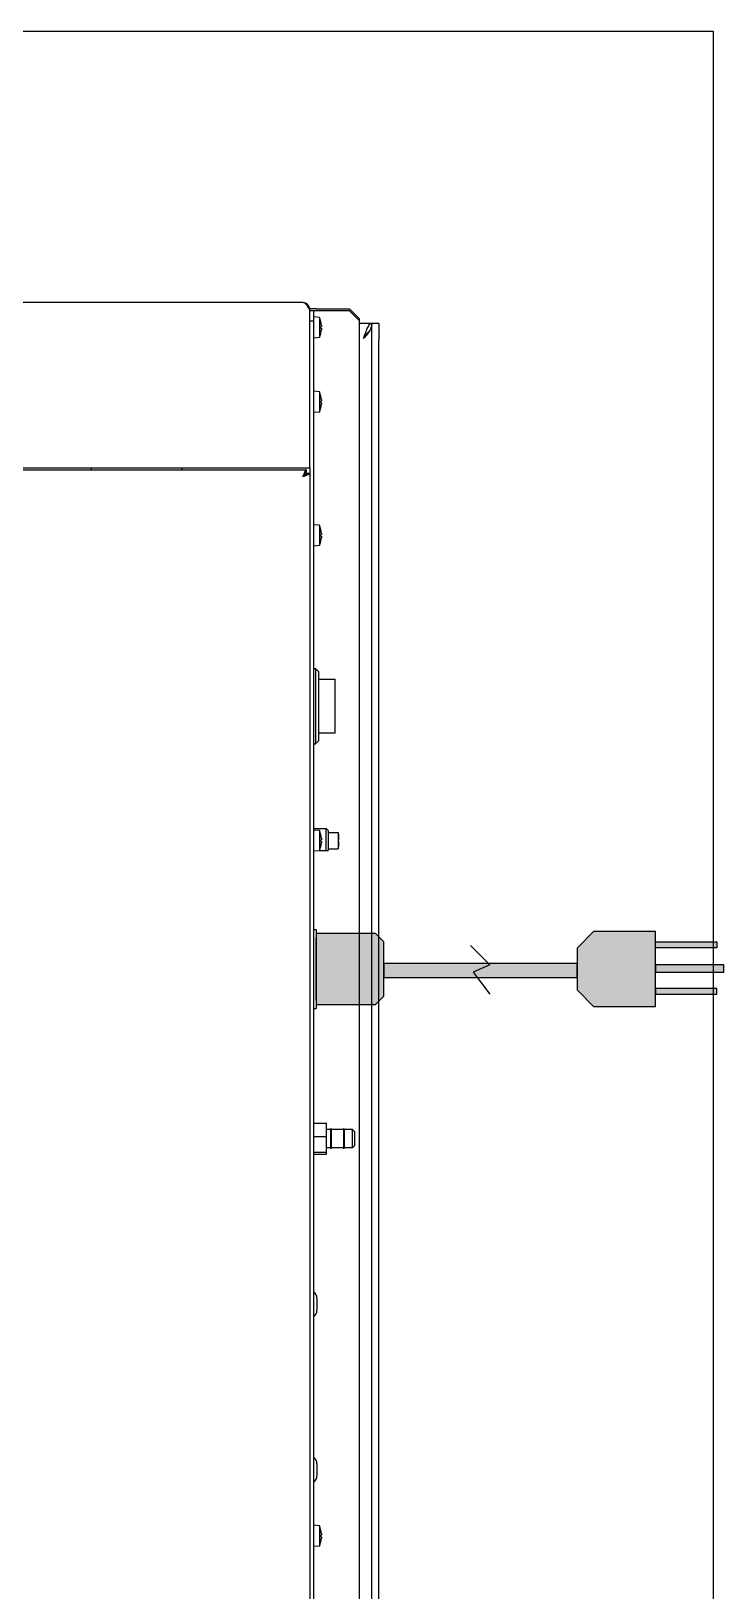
# Model space of a CAD drawing. Extents: x 2733443 to 3206532, y -1516114 to -1264405.
# Drawn here: x 2994633 to 2994815.6, y -1499265.8 to -1498854.5 of the extents above; entities that cross this region are included whole.
import ezdxf

# ---------------------------------------------------------------- set-up
doc = ezdxf.new("R2010")
doc.units = 0
doc.header["$MEASUREMENT"] = 0
doc.linetypes.add('1', pattern=[0, 0, 0])
doc.layers.get('0').update_dxf_attribs({"color": 250, "linetype": '1'})
doc.layers.add('furniture', color=33, linetype='Continuous')

# ---------------------------------------------------------------- blocks, each defined once
blk = doc.blocks.new('EQUIPMENT')
at = {"layer": 'furniture'}
for points in [[(-36885.02, 3070.95), (-36885.02, 3052.28), (-36869.33, 3052.28), (-36867.14, 3054.46), (-36867.14, 3068.76), (-36869.33, 3070.95)], [(-36795.56, 3051.73), (-36795.56, 3071.49), (-36811.88, 3071.49), (-36816.24, 3067.13), (-36816.24, 3056.1), (-36811.88, 3051.73)], [(-36795.56, 3067.16), (-36779.39, 3067.16), (-36779.39, 3068.76), (-36795.56, 3068.76)], [(-36867.14, 3063.07), (-36867.14, 3059.37), (-36816.24, 3059.37), (-36816.24, 3063.07)], [(-36795.56, 3062.7), (-36795.56, 3060.81), (-36777.55, 3060.81), (-36777.55, 3062.7)], [(-36795.56, 3056.44), (-36795.56, 3055.01), (-36779.39, 3055.01), (-36779.39, 3056.44)]]:
    blk.add_hatch(color=256, dxfattribs=at).paths.add_polyline_path(points)
for p, q in [((-37440.37, 3308.92), (-36780.37, 3308.92)), ((-36780.37, 3308.92), (-36780.37, 2698.92)), ((-36888.5, 3237.33), (-37260.38, 3237.33)), ((-36884.94, 3235.69), (-36886.72, 3235.69)), ((-36886.72, 3235.55), (-36886.72, 3235.69)), ((-36886.72, 3195.46), (-36886.72, 3235.55)), ((-36885.63, 3235.15), (-36886.72, 3235.15)), ((-36885.63, 3232.53), (-36885.63, 3235.15)), ((-36884.25, 3235.15), (-36885.63, 3235.15)), ((-36884.13, 3233.46), (-36885.63, 3233.59)), ((-36884.94, 3235.69), (-36876.24, 3235.69)), ((-36876.24, 3235.15), (-36884.25, 3235.15)), ((-36884.13, 3233.46), (-36884.13, 3228.1)), ((-36876.24, 3235.69), (-36873.62, 3233.07)), ((-36876.24, 3235.15), (-36873.62, 3232.53)), ((-36873.62, 3232.53), (-36873.62, 3233.07)), ((-36886.72, 3232.53), (-36885.63, 3232.53)), ((-36885.63, 2775.01), (-36885.63, 3232.53)), ((-36883.78, 3232.29), (-36883.78, 3232.3)), ((-36883.78, 3230.54), (-36883.78, 3231.03)), ((-36883.66, 3231), (-36883.78, 3230.99)), ((-36883.66, 3230.57), (-36883.78, 3230.58)), ((-36883.78, 3229.26), (-36883.78, 3229.27)), ((-36873.62, 2775.01), (-36873.62, 3232.53)), ((-36870.36, 3231.87), (-36873.62, 3231.87)), ((-36870.35, 3227.51), (-36870.35, 3231.87)), ((-36868.51, 3231.87), (-36870.35, 3231.87)), ((-36868.51, 3231.87), (-36868.51, 3227.51)), ((-36884.13, 3228.1), (-36885.63, 3227.97)), ((-36870.35, 2780.03), (-36870.35, 3227.51)), ((-36868.51, 2780.03), (-36868.51, 3227.51)), ((-36884.13, 3213.82), (-36885.63, 3213.95)), ((-36884.13, 3213.82), (-36884.13, 3208.46)), ((-36883.78, 3212.65), (-36883.78, 3212.66)), ((-36884.13, 3208.46), (-36885.63, 3208.33)), ((-36883.78, 3210.89), (-36883.78, 3211.38)), ((-36883.66, 3211.35), (-36883.78, 3211.34)), ((-36883.66, 3210.92), (-36883.78, 3210.93)), ((-36883.78, 3209.62), (-36883.78, 3209.63)), ((-36886.72, 3193.67), (-37261.28, 3193.67)), ((-37261.28, 3193.24), (-36887.6, 3193.24)), ((-36944.35, 3193.67), (-36944.35, 3193.24)), ((-36920.34, 3193.24), (-36920.34, 3193.67)), ((-36887.6, 3192.42), (-36887.6, 3193.24)), ((-36887.54, 3192.36), (-36886.72, 3192.36)), ((-36886.72, 3193.74), (-36886.72, 3195.46)), ((-36886.72, 3193.74), (-36886.72, 2813.8)), ((-36884.13, 3178.62), (-36885.63, 3178.75)), ((-36884.13, 3178.62), (-36884.13, 3173.26)), ((-36883.78, 3177.45), (-36883.78, 3177.46)), ((-36883.78, 3175.69), (-36883.78, 3176.18)), ((-36883.66, 3176.15), (-36883.78, 3176.14)), ((-36883.66, 3175.72), (-36883.78, 3175.73)), ((-36884.13, 3173.26), (-36885.63, 3173.13)), ((-36883.78, 3174.42), (-36883.78, 3174.42)), ((-36885.63, 3140.85), (-36885.17, 3140.85)), ((-36884.38, 3140.06), (-36885.17, 3140.85)), ((-36885.17, 3140.85), (-36885.17, 3120.98)), ((-36884.3, 3121.97), (-36884.3, 3139.87)), ((-36884.3, 3138.06), (-36880.01, 3138.06)), ((-36880.01, 3123.78), (-36880.01, 3138.06)), ((-36884.38, 3121.78), (-36885.17, 3120.98)), ((-36880.01, 3123.78), (-36884.3, 3123.78)), ((-36885.63, 3120.98), (-36885.17, 3120.98)), ((-36885.63, 3098.67), (-36882.35, 3098.67)), ((-36884.13, 3098.13), (-36885.63, 3098.26)), ((-36884.13, 3098.13), (-36884.13, 3092.77)), ((-36882.35, 3092.83), (-36882.35, 3098.67)), ((-36881.83, 3098.14), (-36882.35, 3098.67)), ((-36881.83, 3098.14), (-36881.83, 3092.83)), ((-36881.83, 3097.61), (-36879.21, 3097.61)), ((-36879.21, 3097.61), (-36879.21, 3093.28)), ((-36879.21, 3097.14), (-36879.17, 3097.14)), ((-36879.21, 3097.09), (-36879.17, 3097.09)), ((-36879.17, 3097.09), (-36879.17, 3095.7)), ((-36883.78, 3096.96), (-36883.78, 3096.97)), ((-36883.78, 3095.2), (-36883.78, 3095.69)), ((-36883.66, 3095.66), (-36883.78, 3095.65)), ((-36883.66, 3095.23), (-36883.78, 3095.24)), ((-36883.78, 3093.93), (-36883.78, 3093.94)), ((-36881.83, 3093.28), (-36879.21, 3093.28)), ((-36879.21, 3095.7), (-36879.17, 3095.7)), ((-36879.21, 3095.65), (-36879.17, 3095.65)), ((-36879.21, 3095.61), (-36879.17, 3095.61)), ((-36879.21, 3095.26), (-36879.17, 3095.26)), ((-36879.21, 3094.83), (-36879.17, 3094.83)), ((-36879.21, 3094.37), (-36879.17, 3094.37)), ((-36879.21, 3094.22), (-36879.17, 3094.22)), ((-36879.21, 3093.88), (-36879.17, 3093.88)), ((-36879.17, 3095.65), (-36879.17, 3095.61)), ((-36879.17, 3095.26), (-36879.17, 3094.83)), ((-36879.17, 3094.83), (-36879.17, 3094.37)), ((-36884.13, 3092.77), (-36885.63, 3092.64)), ((-36884.1, 3092.83), (-36882.35, 3092.83)), ((-36885.63, 3072.04), (-36885.02, 3072.04)), ((-36885.02, 3072.04), (-36885.02, 3069.86)), ((-36885.02, 3070.95), (-36885.02, 3052.28)), ((-36869.33, 3070.95), (-36885.02, 3070.95)), ((-36885.02, 3053.37), (-36885.02, 3069.86)), ((-36867.14, 3068.76), (-36869.33, 3070.95)), ((-36867.14, 3054.46), (-36867.14, 3068.76)), ((-36816.24, 3067.13), (-36811.88, 3071.49)), ((-36795.56, 3071.49), (-36811.88, 3071.49)), ((-36795.56, 3051.73), (-36795.56, 3071.49)), ((-36795.56, 3067.16), (-36795.56, 3068.76)), ((-36795.56, 3068.76), (-36779.39, 3068.76)), ((-36779.39, 3068.76), (-36779.39, 3067.16)), ((-36844.36, 3067.82), (-36839.23, 3062.7)), ((-36816.24, 3067.13), (-36816.24, 3056.1)), ((-36779.39, 3067.16), (-36795.56, 3067.16)), ((-36867.14, 3063.07), (-36867.14, 3059.37)), ((-36816.24, 3063.07), (-36867.14, 3063.07)), ((-36839.23, 3062.7), (-36843.62, 3060.81)), ((-36843.62, 3060.81), (-36839.27, 3055.01)), ((-36816.24, 3059.37), (-36816.24, 3063.07)), ((-36795.56, 3062.7), (-36795.56, 3060.81)), ((-36777.55, 3062.7), (-36795.56, 3062.7)), ((-36795.56, 3060.81), (-36777.55, 3060.81)), ((-36777.55, 3060.81), (-36777.55, 3062.7)), ((-36867.14, 3059.37), (-36816.24, 3059.37)), ((-36816.24, 3056.1), (-36811.88, 3051.73)), ((-36795.56, 3056.44), (-36795.56, 3055.01)), ((-36779.39, 3056.44), (-36795.56, 3056.44)), ((-36779.39, 3055.01), (-36779.39, 3056.44)), ((-36885.02, 3053.37), (-36885.02, 3051.19)), ((-36885.02, 3052.28), (-36869.33, 3052.28)), ((-36867.14, 3054.46), (-36869.33, 3052.28)), ((-36795.56, 3055.01), (-36779.39, 3055.01)), ((-36885.63, 3051.19), (-36885.02, 3051.19)), ((-36811.88, 3051.73), (-36795.56, 3051.73)), ((-36885.63, 3020.93), (-36882.31, 3020.93)), ((-36882.31, 3017.42), (-36882.31, 3020.93)), ((-36881.24, 3019.27), (-36882.31, 3019.27)), ((-36881.24, 3019.44), (-36881.24, 3014.29)), ((-36881.06, 3019.44), (-36881.24, 3019.44)), ((-36881.06, 3019.44), (-36881.06, 3014.29)), ((-36877.79, 3019.27), (-36881.06, 3019.27)), ((-36877.79, 3019.44), (-36877.79, 3014.29)), ((-36877.62, 3019.44), (-36877.79, 3019.44)), ((-36877.62, 3019.44), (-36877.62, 3014.29)), ((-36875.41, 3019.27), (-36877.62, 3019.27)), ((-36875.41, 3014.46), (-36875.41, 3019.27)), ((-36874.89, 3018.74), (-36875.41, 3019.27)), ((-36885.63, 3017.42), (-36882.31, 3017.42)), ((-36882.31, 3013.35), (-36882.31, 3017.42)), ((-36874.89, 3014.99), (-36875.41, 3014.46)), ((-36874.89, 3018.74), (-36874.89, 3014.99)), ((-36885.63, 3013.35), (-36882.31, 3013.35)), ((-36885.63, 3012.8), (-36882.31, 3012.8)), ((-36881.24, 3014.46), (-36882.31, 3014.46)), ((-36882.31, 3012.8), (-36882.31, 3013.35)), ((-36881.06, 3014.29), (-36881.24, 3014.29)), ((-36877.79, 3014.46), (-36881.06, 3014.46)), ((-36877.62, 3014.29), (-36877.79, 3014.29)), ((-36875.41, 3014.46), (-36877.62, 3014.46)), ((-36884.81, 2974.78), (-36884.81, 2971.64)), ((-36884.81, 2931.12), (-36884.81, 2927.98)), ((-36884.13, 2914.77), (-36885.63, 2914.9)), ((-36884.13, 2914.77), (-36884.13, 2909.41)), ((-36883.78, 2913.6), (-36883.78, 2913.61)), ((-36883.78, 2911.84), (-36883.78, 2912.34)), ((-36883.66, 2912.31), (-36883.78, 2912.29)), ((-36884.13, 2909.41), (-36885.63, 2909.28)), ((-36883.66, 2911.88), (-36883.78, 2911.89)), ((-36883.78, 2910.57), (-36883.78, 2910.58))]:
    blk.add_line(p, q, dxfattribs=at)
for centre, radius, start, end in [((-36890.93, 3230.78), 7.31, 12.1839, 21.5106), ((-36890.93, 3230.78), 7.31, 338.4894, 347.8161), ((-36883.89, 3232.3), 0.105, 0, 12.1839), ((-36883.89, 3229.26), 0.105, 347.8161, 0), ((-36890.93, 3211.14), 7.31, 12.1839, 21.5106), ((-36883.89, 3212.66), 0.105, 0, 12.1839), ((-36890.93, 3211.14), 7.31, 338.4894, 347.8161), ((-36883.89, 3209.62), 0.105, 347.8161, 0), ((-36890.93, 3175.94), 7.31, 12.1839, 21.5106), ((-36883.89, 3177.46), 0.105, 0, 12.1839), ((-36890.93, 3175.94), 7.31, 338.4894, 347.8161), ((-36883.89, 3174.42), 0.105, 347.8161, 0), ((-36884.57, 3139.87), 0.273, 0, 45), ((-36884.57, 3121.97), 0.273, 315, 0), ((-36890.93, 3095.45), 7.31, 12.1839, 21.5106), ((-36883.89, 3096.97), 0.105, 0, 12.1839), ((-36890.93, 3095.45), 7.31, 338.4894, 347.8161), ((-36883.89, 3093.93), 0.105, 347.8161, 0), ((-36886.99, 2974.78), 2.18, 0, 51.3178), ((-36886.99, 2971.64), 2.18, 308.6822, 0), ((-36886.99, 2931.12), 2.18, 0, 51.3178), ((-36886.99, 2927.98), 2.18, 308.6822, 0), ((-36890.93, 2912.09), 7.31, 12.1839, 21.5106), ((-36883.89, 2913.61), 0.105, 0, 12.1839), ((-36890.93, 2912.09), 7.31, 338.4894, 347.8161), ((-36883.89, 2910.57), 0.105, 347.8161, 0)]:
    blk.add_arc(centre, radius, start, end, dxfattribs=at)
for centre, major_axis, ratio, start_param, end_param in [((-36890.89, 3230.81), (3.88, -6.18), 0.994688, 1.109987, 1.219214), ((-36890.89, 3230.33), (7.27, 0.64), 0.054768, 0.097827, 0.207054), ((-36890.89, 3231.24), (7.27, -0.64), 0.054768, 6.076131, 6.185358), ((-36890.89, 3230.76), (-3.88, -6.18), 0.994688, 1.922379, 2.031606), ((-36890.89, 3211.16), (3.88, -6.18), 0.994688, 1.109987, 1.219214), ((-36890.89, 3210.68), (7.27, 0.64), 0.054768, 0.097827, 0.207054), ((-36890.89, 3211.59), (7.27, -0.64), 0.054768, 6.076131, 6.185358), ((-36890.89, 3211.11), (-3.88, -6.18), 0.994688, 1.922379, 2.031606), ((-36890.89, 3175.96), (3.88, -6.18), 0.994688, 1.109987, 1.219214), ((-36890.89, 3175.48), (7.27, 0.64), 0.054768, 0.097827, 0.207054), ((-36890.89, 3176.39), (7.27, -0.64), 0.054768, 6.076131, 6.185358), ((-36890.89, 3175.91), (-3.88, -6.18), 0.994688, 1.922379, 2.031606), ((-36890.89, 3095.47), (3.88, -6.18), 0.994688, 1.109987, 1.219214), ((-36890.89, 3094.99), (7.27, 0.64), 0.054768, 0.097827, 0.207054), ((-36890.89, 3095.9), (7.27, -0.64), 0.054768, 6.076131, 6.185358), ((-36890.89, 3095.42), (-3.88, -6.18), 0.994688, 1.922379, 2.031606), ((-36890.89, 2912.12), (3.88, -6.18), 0.994688, 1.109987, 1.219214), ((-36890.89, 2911.63), (7.27, 0.64), 0.054768, 0.097827, 0.207054), ((-36890.89, 2912.55), (7.27, -0.64), 0.054768, 6.076131, 6.185358), ((-36890.89, 2912.07), (-3.88, -6.18), 0.994688, 1.922379, 2.031606)]:
    blk.add_ellipse(centre, major_axis=major_axis, ratio=ratio, start_param=start_param, end_param=end_param, dxfattribs=at)
for points, knots in [([(-36886.87, 3236.26), (-36887.02, 3236.62), (-36887.3, 3236.92), (-36887.64, 3237.11), (-36887.9, 3237.25), (-36888.2, 3237.33), (-36888.5, 3237.33)], [-0.73818, -0.73818, -0.73818, -0.73818, -0.322225, -0.322225, -0.322225, 0, 0, 0, 0]), ([(-36886.72, 3235.55), (-36887.12, 3236.18), (-36887.52, 3236.8), (-36887.93, 3237.11), (-36888.12, 3237.25), (-36888.31, 3237.33), (-36888.5, 3237.33)], [-1, -1, -1, -1, -0.322225, -0.322225, -0.322225, 0, 0, 0, 0]), ([(-36883.66, 3231.52), (-36883.65, 3231.46), (-36883.65, 3231.39), (-36883.64, 3231.27), (-36883.64, 3231.21), (-36883.64, 3231.12), (-36883.64, 3231.08), (-36883.64, 3231.02), (-36883.65, 3231), (-36883.66, 3231), (-36883.66, 3231), (-36883.66, 3231)], [0, 0, 0, 0, 0.0270879, 0.0270879, 0.0541758, 0.0541758, 0.0812186, 0.0812186, 0.1082613, 0.1082613, 0.1160755, 0.1160755, 0.1160755, 0.1160755]), ([(-36883.66, 3230.57), (-36883.65, 3230.57), (-36883.65, 3230.56), (-36883.64, 3230.52), (-36883.64, 3230.48), (-36883.64, 3230.4), (-36883.64, 3230.34), (-36883.64, 3230.23), (-36883.65, 3230.16), (-36883.66, 3230.08), (-36883.66, 3230.06), (-36883.66, 3230.05)], [0, 0, 0, 0, 0.0270879, 0.0270879, 0.0541758, 0.0541758, 0.0812186, 0.0812186, 0.1082613, 0.1082613, 0.1160755, 0.1160755, 0.1160755, 0.1160755]), ([(-36872.53, 3227.86), (-36872.44, 3228.13), (-36872.34, 3228.41), (-36872.06, 3229.22), (-36871.87, 3229.73), (-36871.49, 3230.63), (-36871.3, 3231.01), (-36870.99, 3231.49), (-36870.86, 3231.63), (-36870.68, 3231.78), (-36870.61, 3231.81), (-36870.49, 3231.86), (-36870.43, 3231.87), (-36870.36, 3231.87)], [0, 0, 0, 0, 0.1273197, 0.1273197, 0.3825246, 0.3825246, 0.6377167, 0.6377167, 0.8051672, 0.8051672, 0.888795, 0.888795, 0.9724258, 0.9724258, 0.9724258, 0.9724258]), ([(-36870.35, 3231.87), (-36870.35, 3231.62), (-36870.38, 3231.36), (-36870.51, 3230.85), (-36870.6, 3230.6), (-36870.93, 3229.92), (-36871.2, 3229.51), (-36871.83, 3228.68), (-36872.17, 3228.27), (-36872.53, 3227.86)], [0, 0, 0, 0, 0.1469555, 0.1469555, 0.2938739, 0.2938739, 0.5324346, 0.5324346, 0.7709966, 0.7709966, 0.7709966, 0.7709966]), ([(-36871.03, 3229.79), (-36871.13, 3229.72), (-36871.22, 3229.63), (-36871.53, 3229.32), (-36871.74, 3229.05), (-36872.05, 3228.61), (-36872.14, 3228.46), (-36872.34, 3228.16), (-36872.43, 3228.01), (-36872.53, 3227.86)], [0.1829312, 0.1829312, 0.1829312, 0.1829312, 0.2603192, 0.2603192, 0.4340313, 0.4340313, 0.5128237, 0.5128237, 0.5916165, 0.5916165, 0.5916165, 0.5916165]), ([(-36883.66, 3211.87), (-36883.65, 3211.81), (-36883.65, 3211.75), (-36883.64, 3211.62), (-36883.64, 3211.56), (-36883.64, 3211.47), (-36883.64, 3211.43), (-36883.64, 3211.37), (-36883.65, 3211.36), (-36883.66, 3211.35), (-36883.66, 3211.35), (-36883.66, 3211.35)], [0, 0, 0, 0, 0.0270879, 0.0270879, 0.0541758, 0.0541758, 0.0812186, 0.0812186, 0.1082613, 0.1082613, 0.1160755, 0.1160755, 0.1160755, 0.1160755]), ([(-36883.66, 3210.92), (-36883.65, 3210.92), (-36883.65, 3210.91), (-36883.64, 3210.87), (-36883.64, 3210.84), (-36883.64, 3210.75), (-36883.64, 3210.7), (-36883.64, 3210.58), (-36883.65, 3210.52), (-36883.66, 3210.44), (-36883.66, 3210.42), (-36883.66, 3210.4)], [0, 0, 0, 0, 0.0270879, 0.0270879, 0.0541758, 0.0541758, 0.0812186, 0.0812186, 0.1082613, 0.1082613, 0.1160755, 0.1160755, 0.1160755, 0.1160755]), ([(-36887.83, 3193.1), (-36887.95, 3192.95), (-36888.08, 3192.67), (-36888.21, 3192.32), (-36888.31, 3192.06), (-36888.4, 3191.76), (-36888.5, 3191.46)], [-0.7484849, -0.7484849, -0.7484849, -0.7484849, -0.322225, -0.322225, -0.322225, 0, 0, 0, 0]), ([(-36888.5, 3191.46), (-36888.26, 3191.85), (-36888.03, 3192.24), (-36887.79, 3192.37), (-36887.73, 3192.4), (-36887.66, 3192.42), (-36887.6, 3192.42)], [0, 0, 0, 0, 0.790943, 0.790943, 0.790943, 1, 1, 1, 1]), ([(-36888.5, 3191.46), (-36888.1, 3191.69), (-36887.72, 3191.93), (-36887.59, 3192.17), (-36887.56, 3192.23), (-36887.54, 3192.29), (-36887.54, 3192.36)], [0, 0, 0, 0, 0.790943, 0.790943, 0.790943, 1, 1, 1, 1]), ([(-36886.86, 3192.13), (-36887.01, 3192), (-36887.29, 3191.87), (-36887.64, 3191.75), (-36887.9, 3191.65), (-36888.2, 3191.55), (-36888.5, 3191.46)], [-0.7484849, -0.7484849, -0.7484849, -0.7484849, -0.322225, -0.322225, -0.322225, 0, 0, 0, 0]), ([(-36883.66, 3176.67), (-36883.65, 3176.61), (-36883.65, 3176.55), (-36883.64, 3176.42), (-36883.64, 3176.36), (-36883.64, 3176.27), (-36883.64, 3176.23), (-36883.64, 3176.17), (-36883.65, 3176.16), (-36883.66, 3176.15), (-36883.66, 3176.15), (-36883.66, 3176.15)], [0, 0, 0, 0, 0.0270879, 0.0270879, 0.0541758, 0.0541758, 0.0812186, 0.0812186, 0.1082613, 0.1082613, 0.1160755, 0.1160755, 0.1160755, 0.1160755]), ([(-36883.66, 3175.72), (-36883.65, 3175.72), (-36883.65, 3175.71), (-36883.64, 3175.67), (-36883.64, 3175.64), (-36883.64, 3175.55), (-36883.64, 3175.5), (-36883.64, 3175.38), (-36883.65, 3175.32), (-36883.66, 3175.24), (-36883.66, 3175.22), (-36883.66, 3175.2)], [0, 0, 0, 0, 0.0270879, 0.0270879, 0.0541758, 0.0541758, 0.0812186, 0.0812186, 0.1082613, 0.1082613, 0.1160755, 0.1160755, 0.1160755, 0.1160755]), ([(-36879.17, 3097.14), (-36879.17, 3097.14), (-36879.17, 3097.14), (-36879.17, 3097.11), (-36879.17, 3097.1), (-36879.17, 3097.09)], [-0.11220166, -0.11220166, -0.11220166, -0.11220166, -0.06409439, -0.06409439, -0.0454155, -0.0454155, -0.0454155, -0.0454155]), ([(-36883.66, 3096.18), (-36883.65, 3096.12), (-36883.65, 3096.06), (-36883.64, 3095.93), (-36883.64, 3095.87), (-36883.64, 3095.78), (-36883.64, 3095.74), (-36883.64, 3095.68), (-36883.65, 3095.67), (-36883.66, 3095.66), (-36883.66, 3095.66), (-36883.66, 3095.66)], [0, 0, 0, 0, 0.0270879, 0.0270879, 0.0541758, 0.0541758, 0.0812186, 0.0812186, 0.1082613, 0.1082613, 0.1160755, 0.1160755, 0.1160755, 0.1160755]), ([(-36883.66, 3095.23), (-36883.65, 3095.23), (-36883.65, 3095.23), (-36883.64, 3095.18), (-36883.64, 3095.15), (-36883.64, 3095.06), (-36883.64, 3095.01), (-36883.64, 3094.89), (-36883.65, 3094.83), (-36883.66, 3094.75), (-36883.66, 3094.73), (-36883.66, 3094.71)], [0, 0, 0, 0, 0.0270879, 0.0270879, 0.0541758, 0.0541758, 0.0812186, 0.0812186, 0.1082613, 0.1082613, 0.1160755, 0.1160755, 0.1160755, 0.1160755]), ([(-36879.17, 3094.37), (-36879.17, 3094.37), (-36879.17, 3094.36), (-36879.17, 3094.35), (-36879.17, 3094.33), (-36879.17, 3094.29), (-36879.17, 3094.26), (-36879.17, 3094.22)], [-0.05503187, -0.05503187, -0.05503187, -0.05503187, -0.03140369, -0.03140369, -0.01596768, -0.01596768, 0, 0, 0, 0]), ([(-36879.17, 3094.22), (-36879.17, 3094.18), (-36879.17, 3094.13), (-36879.17, 3094.04), (-36879.17, 3093.97), (-36879.17, 3093.88)], [-0.1192672, -0.1192672, -0.1192672, -0.1192672, -0.0411424, -0.0411424, 0, 0, 0, 0]), ([(-36883.66, 2912.83), (-36883.65, 2912.77), (-36883.65, 2912.7), (-36883.64, 2912.58), (-36883.64, 2912.52), (-36883.64, 2912.43), (-36883.64, 2912.38), (-36883.64, 2912.33), (-36883.65, 2912.31), (-36883.66, 2912.31), (-36883.66, 2912.31), (-36883.66, 2912.31)], [0, 0, 0, 0, 0.0270879, 0.0270879, 0.0541758, 0.0541758, 0.0812186, 0.0812186, 0.1082613, 0.1082613, 0.1160755, 0.1160755, 0.1160755, 0.1160755]), ([(-36883.66, 2911.88), (-36883.65, 2911.88), (-36883.65, 2911.87), (-36883.64, 2911.82), (-36883.64, 2911.79), (-36883.64, 2911.71), (-36883.64, 2911.65), (-36883.64, 2911.54), (-36883.65, 2911.47), (-36883.66, 2911.39), (-36883.66, 2911.37), (-36883.66, 2911.35)], [0, 0, 0, 0, 0.0270879, 0.0270879, 0.0541758, 0.0541758, 0.0812186, 0.0812186, 0.1082613, 0.1082613, 0.1160755, 0.1160755, 0.1160755, 0.1160755])]:
    blk.add_open_spline(points, degree=3, knots=knots, dxfattribs=at)
for points in [[(-36886.72, 3235.55), (-36886.72, 3235.79), (-36886.77, 3236.04), (-36886.87, 3236.26)], [(-36883.78, 3231.03), (-36883.78, 3231.03), (-36883.78, 3231.03), (-36883.78, 3231.03)], [(-36883.78, 3230.54), (-36883.78, 3230.53), (-36883.78, 3230.53), (-36883.78, 3230.53)], [(-36870.36, 3231.87), (-36870.36, 3231.77), (-36870.36, 3231.66), (-36870.36, 3231.55)], [(-36883.78, 3211.38), (-36883.78, 3211.38), (-36883.78, 3211.38), (-36883.78, 3211.38)], [(-36883.78, 3210.89), (-36883.78, 3210.89), (-36883.78, 3210.89), (-36883.78, 3210.89)], [(-36887.6, 3193.24), (-36887.68, 3193.24), (-36887.75, 3193.19), (-36887.83, 3193.1)], [(-36886.72, 3192.36), (-36886.72, 3192.28), (-36886.77, 3192.2), (-36886.86, 3192.13)], [(-36883.78, 3176.18), (-36883.78, 3176.18), (-36883.78, 3176.18), (-36883.78, 3176.18)], [(-36883.78, 3175.69), (-36883.78, 3175.69), (-36883.78, 3175.69), (-36883.78, 3175.69)], [(-36883.78, 3095.7), (-36883.78, 3095.7), (-36883.78, 3095.69), (-36883.78, 3095.69)], [(-36883.78, 3095.2), (-36883.78, 3095.2), (-36883.78, 3095.2), (-36883.78, 3095.2)], [(-36879.17, 3095.7), (-36879.17, 3095.68), (-36879.17, 3095.67), (-36879.17, 3095.65)], [(-36883.78, 2912.34), (-36883.78, 2912.34), (-36883.78, 2912.34), (-36883.78, 2912.34)], [(-36883.78, 2911.84), (-36883.78, 2911.84), (-36883.78, 2911.84), (-36883.78, 2911.84)]]:
    blk.add_open_spline(points, degree=3, dxfattribs=at)
blk.add_rational_spline([(-36882.35, 3092.83), (-36881.97, 3092.83), (-36881.83, 3092.83)], [1.13026720752, 1.08640846372, 1], degree=2, dxfattribs=at)

msp = doc.modelspace()

# ---------------------------------------------------------------- block references
at = {"color": 240, "true_color": 0xed1f24}
msp.add_blockref('EQUIPMENT', (3031593.1809, -1502163.4359), dxfattribs=at)

doc.saveas('drawing.dxf')
